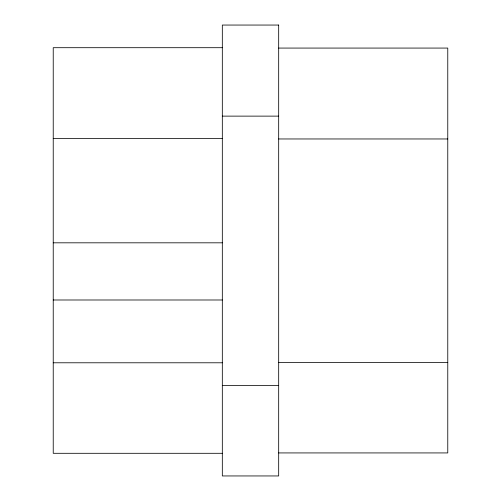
<?xml version="1.0" encoding="UTF-8"?>
<svg xmlns="http://www.w3.org/2000/svg" width="501" height="501" viewBox="0 0 501 501"><rect width="100%" height="100%" fill="white"/><g stroke="black" fill="none" stroke-linecap="round" stroke-linejoin="round"><path stroke-width="0.75" d="M222.319 47.701L53.231 47.701L53.231 453.299L222.319 453.299M278.681 48.071L447.769 48.071L447.769 452.929L278.681 452.929M222.319 116.126L278.681 116.126M53.231 138.595L222.319 138.595M278.681 138.965L447.769 138.965M53.231 242.822L222.319 242.822M53.231 299.993L222.319 299.993M278.681 362.411L447.769 362.411M53.231 362.787L222.319 362.787M222.319 385.457L278.681 385.457M278.681 25.05L222.319 25.05L222.319 475.95L278.681 475.95L278.681 25.05"/></g></svg>
